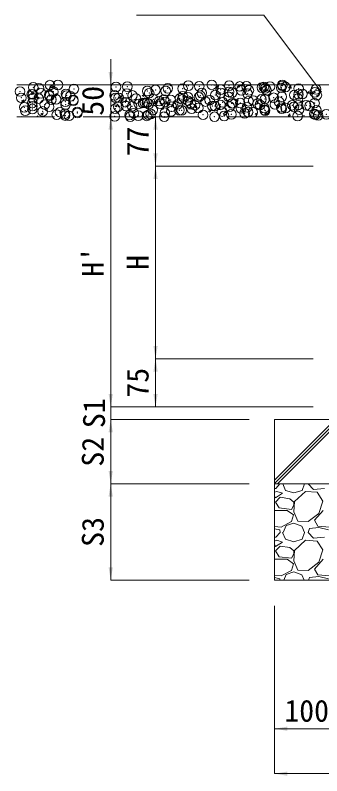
# Model space of a CAD drawing. Units: millimetres at full size. Extents: x 30799 to 61844, y 11231 to 18656.
# Drawn here: x 37833 to 38312, y 16271 to 17456 of the extents above; entities that cross this region are included whole.
import ezdxf
from ezdxf.enums import TextEntityAlignment as Align

# ---------------------------------------------------------------- set-up
doc = ezdxf.new("R2010")
doc.units = ezdxf.units.MM
doc.header["$LTSCALE"] = 30
doc.header["$PDMODE"] = 32
doc.header["$PDSIZE"] = 15
doc.linetypes.add('DASHED', pattern=[7.5, 6, -1.5])
for name, color, linetype, lineweight in [('ハッチング', 7, 'Continuous', 5), ('基礎', 3, 'Continuous', 13), ('寸法線', 7, 'Continuous', 9), ('引出線', 4, 'Continuous', 9)]:
    doc.layers.add(name, color=color, linetype=linetype, lineweight=lineweight)
doc.styles.add('ＭＳ ゴシック', font='')
doc.styles.get('ＭＳ ゴシック').set_extended_font_data('MS Gothic')

# ---------------------------------------------------------------- blocks, each defined once
blk = doc.blocks.new('filled_arrow')
at = {"color": 0, "linetype": 'Continuous', "lineweight": -2}
blk.add_solid([(7.5, 1.25), (0, 0), (7.5, -1.25)], dxfattribs=at)

msp = doc.modelspace()

# ---------------------------------------------------------------- hatches: boundary and pattern name
at = {"layer": 'ハッチング'}
h = msp.add_hatch(dxfattribs=at)
h.set_pattern_fill('USER', color=256, style=0, pattern_type=2)
h.set_pattern_definition([(45, (-25906.94, 33026.37), (-63.63961, 63.63961), []), (45, (-25901.94, 33026.37), (-63.63961, 63.63961), []), (45, (-25896.94, 33026.37), (-63.63961, 63.63961), [])])
h.paths.add_polyline_path([(38868.55, 16725.88), (38868.55, 16825.88), (38238.55, 16825.88), (38238.55, 16725.88)])
h.paths.add_polyline_path([(38450.36, 16747.01), (38656.73, 16747.01), (38656.73, 16804.76), (38450.36, 16804.76)], flags=16)

# ---------------------------------------------------------------- linework, layer by layer
for p, q in [((37887.2, 17344), (37891.71, 17343.3)), ((37887.23, 17343.92), (37891.03, 17347.88)), ((37891.7, 17343.21), (37891.16, 17347.88)), ((38074.47, 17347.69), (38077, 17345.98)), ((38074.48, 17347.71), (38074.94, 17347.88)), ((38076.99, 17345.99), (38077.63, 17347.88)), ((38143.52, 17347.31), (38144, 17347.88)), ((38143.52, 17347.31), (38146.56, 17347.04)), ((38146.34, 17347), (38146.17, 17347.88)), ((38147.48, 17343.64), (38151.04, 17345)), ((38150, 17341.92), (38151.03, 17344.99)), ((38179.96, 17344.12), (38182.41, 17347.04)), ((38179.96, 17344.12), (38182.99, 17343.85)), ((38182.77, 17343.81), (38182.19, 17347)), ((38260.01, 17342.96), (38263.97, 17347.08)), ((38264.48, 17342.25), (38263.91, 17347.07)), ((37859.07, 17334.6), (37861.52, 17337.52)), ((37859.07, 17334.6), (37862.11, 17334.33)), ((37861.89, 17334.29), (37861.3, 17337.48)), ((37885.77, 17339.44), (37888.3, 17337.74)), ((37885.78, 17339.46), (37889.34, 17340.82)), ((37888.3, 17337.74), (37889.33, 17340.81)), ((37895.51, 17331.41), (37897.96, 17334.33)), ((37898.33, 17331.1), (37897.74, 17334.29)), ((38031.79, 17331.32), (38035.35, 17332.69)), ((38034.31, 17329.6), (38035.34, 17332.67)), ((38147.48, 17343.62), (38150, 17341.92)), ((38216.39, 17340.93), (38218.84, 17343.85)), ((38216.39, 17340.93), (38219.43, 17340.66)), ((38219.21, 17340.62), (38218.62, 17343.81)), ((38220.48, 17339.55), (38223.01, 17337.85)), ((38220.49, 17339.57), (38224.05, 17340.93)), ((38223.01, 17337.85), (38224.04, 17340.92)), ((38252.83, 17337.75), (38255.28, 17340.66)), ((38252.83, 17337.74), (38255.87, 17337.48)), ((38255.65, 17337.44), (38255.06, 17340.62)), ((38259.97, 17343.04), (38264.49, 17342.33)), ((38289.27, 17334.56), (38291.72, 17337.48)), ((38289.27, 17334.55), (38292.3, 17334.29)), ((38292.08, 17334.25), (38291.5, 17337.43)), ((38293.49, 17335.48), (38296.02, 17333.78)), ((38293.5, 17335.5), (38297.05, 17336.87)), ((38296.01, 17333.78), (38297.04, 17336.85)), ((37843.09, 17323.06), (37845.62, 17321.35)), ((37843.1, 17323.07), (37846.66, 17324.44)), ((37845.61, 17321.35), (37846.64, 17324.42)), ((37895.51, 17331.41), (37898.55, 17331.14)), ((37916.11, 17319.01), (37919.66, 17320.37)), ((37918.62, 17317.29), (37919.65, 17320.35)), ((37995.63, 17327.18), (38000.14, 17326.48)), ((37995.66, 17327.1), (37999.62, 17331.23)), ((38000.13, 17326.4), (37999.57, 17331.22)), ((38004.82, 17321.85), (38007.27, 17324.77)), ((38004.82, 17321.85), (38007.86, 17321.58)), ((38007.64, 17321.54), (38007.05, 17324.72)), ((38031.79, 17331.3), (38034.31, 17329.6)), ((38041.26, 17318.66), (38043.71, 17321.58)), ((38044.08, 17318.35), (38043.49, 17321.54)), ((38049.88, 17318.7), (38053.84, 17322.82)), ((38054.35, 17317.99), (38053.79, 17322.81)), ((38104.79, 17327.24), (38107.32, 17325.53)), ((38104.8, 17327.25), (38108.36, 17328.62)), ((38107.32, 17325.53), (38108.35, 17328.6)), ((38177.8, 17323.17), (38180.33, 17321.46)), ((38177.81, 17323.18), (38181.36, 17324.55)), ((38180.32, 17321.46), (38181.35, 17324.53)), ((38250.81, 17319.12), (38254.37, 17320.48)), ((38253.33, 17317.4), (38254.36, 17320.47)), ((37916.1, 17318.99), (37918.62, 17317.28)), ((37989.1, 17314.92), (37991.63, 17313.22)), ((37989.11, 17314.94), (37992.67, 17316.3)), ((37991.63, 17313.22), (37992.66, 17316.29)), ((38041.26, 17318.66), (38044.29, 17318.39)), ((38049.84, 17318.78), (38054.36, 17318.07)), ((38062.11, 17310.85), (38064.64, 17309.15)), ((38062.12, 17310.87), (38065.67, 17312.23)), ((38064.63, 17309.15), (38065.66, 17312.22)), ((38077.69, 17315.47), (38080.73, 17315.2)), ((38077.7, 17315.47), (38080.14, 17318.39)), ((38080.51, 17315.16), (38079.92, 17318.35)), ((38104.06, 17310.37), (38108.58, 17309.67)), ((38104.1, 17310.29), (38108.05, 17314.41)), ((38108.56, 17309.58), (38108, 17314.41)), ((38114.13, 17312.29), (38116.58, 17315.2)), ((38114.13, 17312.28), (38117.17, 17312.02)), ((38116.95, 17311.98), (38116.36, 17315.16)), ((38150.57, 17309.1), (38153.02, 17312.02)), ((38150.57, 17309.09), (38153.61, 17308.83)), ((38153.39, 17308.79), (38152.8, 17311.97)), ((38187.01, 17305.91), (38189.46, 17308.83)), ((38189.82, 17305.6), (38189.24, 17308.79)), ((38250.81, 17319.1), (38253.33, 17317.39)), ((37843.06, 17297.88), (37843.71, 17298.56)), ((37843.74, 17297.88), (37843.66, 17298.55)), ((37867.38, 17297.88), (37868.57, 17299.31)), ((37868.61, 17297.88), (37868.35, 17299.26)), ((37873.41, 17302.6), (37875.94, 17300.9)), ((37873.42, 17302.62), (37876.98, 17303.99)), ((37875.94, 17300.9), (37876.97, 17303.97)), ((38135.12, 17306.8), (38138.68, 17308.17)), ((38135.12, 17306.78), (38137.64, 17305.08)), ((38137.64, 17305.08), (38138.67, 17308.15)), ((38158.27, 17301.96), (38162.79, 17301.26)), ((38158.31, 17301.88), (38162.27, 17306)), ((38162.78, 17301.17), (38162.22, 17306)), ((38187.01, 17305.91), (38190.04, 17305.64)), ((38208.12, 17302.71), (38210.65, 17301.01)), ((38208.13, 17302.73), (38211.69, 17304.1)), ((38210.64, 17301.01), (38211.67, 17304.08)), ((38223.44, 17302.72), (38225.89, 17305.64)), ((38223.44, 17302.72), (38226.48, 17302.45)), ((38226.26, 17302.41), (38225.67, 17305.6)), ((38259.88, 17299.53), (38262.33, 17302.45)), ((38259.88, 17299.53), (38262.92, 17299.27)), ((38262.7, 17299.23), (38262.11, 17302.41)), ((38281.13, 17298.65), (38282.26, 17297.88)), ((38281.14, 17298.66), (38284.69, 17300.03)), ((38283.97, 17297.88), (38284.68, 17300.01)), ((38297.61, 17297.88), (38298.77, 17299.26)), ((38298.79, 17297.88), (38298.55, 17299.22)), ((38240.39, 16718.71), (38238.55, 16718.55)), ((38246.85, 16725.88), (38240.39, 16718.71)), ((38251.25, 16725.88), (38255.63, 16715.66)), ((38255.63, 16715.66), (38268.58, 16711.85)), ((38268.58, 16711.85), (38281.54, 16715.66)), ((38281.54, 16715.66), (38285.19, 16725.88)), ((38299.06, 16717.18), (38291.09, 16725.88)), ((38316.59, 16718.71), (38299.06, 16717.18)), ((38241.91, 16714.14), (38238.55, 16712.69)), ((38238.55, 16706.93), (38239.63, 16704.23)), ((38239.63, 16704.23), (38251.06, 16711.09)), ((38247.25, 16704.99), (38239.63, 16697.37)), ((38251.06, 16711.09), (38241.91, 16714.14)), ((38262.49, 16702.71), (38247.25, 16704.99)), ((38286.87, 16714.14), (38269.34, 16698.13)), ((38305.16, 16712.61), (38286.87, 16714.14)), ((38313.54, 16698.9), (38305.16, 16712.61)), ((38239.63, 16697.37), (38245.72, 16688.23)), ((38268.58, 16697.37), (38262.49, 16702.71)), ((38264.77, 16685.94), (38268.58, 16692.8)), ((38269.34, 16698.13), (38268.58, 16682.13)), ((38268.58, 16692.8), (38268.58, 16697.37)), ((38307.44, 16679.85), (38313.54, 16698.9)), ((38238.55, 16684.42), (38257.91, 16684.42)), ((38245.72, 16688.23), (38264.77, 16685.94)), ((38257.91, 16684.42), (38267.82, 16677.56)), ((38268.58, 16682.13), (38274.68, 16667.65)), ((38300.59, 16669.18), (38314.3, 16684.42)), ((38267.82, 16677.56), (38264.77, 16666.89)), ((38290.68, 16666.89), (38307.44, 16679.85)), ((38305.92, 16660.03), (38300.59, 16669.18)), ((38248.77, 16658.51), (38238.55, 16659.33)), ((38264.77, 16666.89), (38248.77, 16658.51)), ((38251.82, 16650.13), (38256.39, 16660.8)), ((38256.39, 16660.8), (38268.58, 16664.61)), ((38268.58, 16664.61), (38280.77, 16660.03)), ((38274.68, 16667.65), (38290.68, 16666.89)), ((38280.77, 16660.03), (38285.35, 16650.13)), ((38307.44, 16657.75), (38292.97, 16656.22)), ((38324.97, 16658.51), (38305.92, 16660.03)), ((38322.68, 16653.94), (38307.44, 16657.75)), ((38246.48, 16653.94), (38238.55, 16655.92)), ((38247.25, 16650.13), (38240.39, 16642.51)), ((38247.25, 16650.13), (38246.48, 16653.94)), ((38251.06, 16650.13), (38255.63, 16639.46)), ((38281.54, 16639.46), (38285.35, 16650.13)), ((38290.68, 16650.13), (38292.97, 16656.22)), ((38299.06, 16640.98), (38290.68, 16650.13)), ((38240.39, 16642.51), (38238.55, 16642.35)), ((38241.91, 16637.94), (38238.55, 16636.49)), ((38239.63, 16628.03), (38251.06, 16634.89)), ((38251.06, 16634.89), (38241.91, 16637.94)), ((38255.63, 16639.46), (38268.58, 16635.65)), ((38268.58, 16635.65), (38281.54, 16639.46)), ((38286.87, 16637.94), (38269.34, 16621.93)), ((38305.16, 16636.41), (38286.87, 16637.94)), ((38316.59, 16642.51), (38299.06, 16640.98)), ((38313.54, 16622.7), (38305.16, 16636.41)), ((38238.55, 16630.73), (38239.63, 16628.03)), ((38247.25, 16628.79), (38239.63, 16621.17)), ((38239.63, 16621.17), (38245.72, 16612.03)), ((38262.49, 16626.51), (38247.25, 16628.79)), ((38268.58, 16621.17), (38262.49, 16626.51)), ((38269.34, 16621.93), (38268.58, 16605.93)), ((38268.58, 16616.6), (38268.58, 16621.17)), ((38307.44, 16603.65), (38313.54, 16622.7)), ((38245.72, 16612.03), (38264.77, 16609.74)), ((38264.77, 16609.74), (38268.58, 16616.6)), ((38238.55, 16608.22), (38257.91, 16608.22)), ((38257.91, 16608.22), (38267.82, 16601.36)), ((38267.82, 16601.36), (38264.77, 16590.69)), ((38268.58, 16605.93), (38274.68, 16591.45)), ((38290.68, 16590.69), (38307.44, 16603.65)), ((38300.59, 16592.98), (38314.3, 16608.22)), ((38264.77, 16590.69), (38248.77, 16582.31)), ((38256.39, 16584.6), (38268.58, 16588.41)), ((38268.58, 16588.41), (38280.77, 16583.83)), ((38274.68, 16591.45), (38290.68, 16590.69)), ((38305.92, 16583.83), (38300.59, 16592.98)), ((38248.77, 16582.31), (38238.55, 16583.13)), ((38246.48, 16577.74), (38238.55, 16579.72)), ((38246.86, 16575.88), (38246.48, 16577.74)), ((38252.66, 16575.88), (38256.39, 16584.6)), ((38280.77, 16583.83), (38284.44, 16575.88)), ((38291.41, 16575.88), (38292.97, 16580.02)), ((38307.44, 16581.55), (38292.97, 16580.02)), ((38324.97, 16582.31), (38305.92, 16583.83)), ((38322.68, 16577.74), (38307.44, 16581.55))]:
    msp.add_line(p, q, dxfattribs=at)
for p in [(37840.88, 17337.35), (37861.55, 17343.75), (37870.51, 17342.44), (37887.64, 17347.33), (37892.98, 17337.07), (37900.13, 17347.52), (37925.06, 17341.3), (37990.81, 17344.31), (38008.41, 17345), (38039.78, 17338.12), (38052.49, 17339.8), (38068.31, 17338.04), (38071.73, 17342.33), (38094.7, 17341.84), (38103.82, 17346.55), (38120.78, 17345.42), (38140.36, 17347.69), (38154.44, 17340.12), (38167.21, 17336.62), (38167.48, 17346.54), (38184.07, 17345.2), (38186.45, 17339.16), (38194.6, 17345.39), (38198.29, 17339.15), (38218.53, 17343.38), (38221.72, 17344.25), (38223.95, 17342.4), (38225.87, 17339.13), (38231.25, 17345.05), (38248.84, 17343.1), (38250.34, 17346.21), (38250.49, 17347.59), (38255.49, 17344.22), (38275.95, 17341.96), (38303.07, 17340.81), (37842.88, 17327.51), (37859.29, 17333.18), (37860.94, 17326.84), (37861.02, 17332.87), (37870, 17326.36), (37873.74, 17334.54), (37886.41, 17332.04), (37887.02, 17330.42), (37889.91, 17324.66), (37897.12, 17325.22), (37912.68, 17333.67), (37913.53, 17330.89), (37919.53, 17329.75), (37988.45, 17331.37), (37990.19, 17327.4), (37994.88, 17327.46), (38007.69, 17333.9), (38016.57, 17331.21), (38022, 17326.31), (38042.66, 17334.78), (38049.12, 17325.16), (38065.57, 17324.86), (38090.45, 17326.52), (38094.08, 17324.93), (38095.19, 17329.95), (38103.17, 17328.19), (38120.16, 17328.51), (38122.41, 17330.72), (38124.82, 17335.03), (38145.82, 17331.76), (38154.49, 17334.95), (38166.62, 17328.96), (38172.21, 17335.57), (38196.24, 17334.05), (38217.88, 17325.02), (38223.33, 17325.49), (38237.12, 17327.55), (38249.72, 17329.3), (38269.21, 17331.77), (38274.9, 17326.44), (38275.8, 17332.88), (38281.92, 17333.45), (38301.16, 17335.98), (38301.46, 17336.13), (38304.52, 17331.53), (37847.66, 17312.83), (37860.28, 17319.58), (37860.37, 17314.5), (37879.61, 17317.04), (37886.4, 17313.51), (37911.7, 17321.26), (37912.06, 17316.76), (37924.24, 17324.07), (37924.41, 17322.93), (37994.33, 17313.86), (38005.59, 17320.63), (38006.31, 17314.69), (38015.96, 17314.3), (38026.41, 17318.09), (38032.71, 17319.49), (38035.94, 17319.78), (38039.13, 17319.76), (38042.04, 17317.87), (38058.37, 17322.29), (38059.83, 17318.34), (38067.7, 17321.12), (38076.23, 17324.02), (38077.74, 17313.71), (38086.95, 17317.19), (38103.35, 17322.87), (38107.36, 17318.79), (38114.06, 17316.05), (38130.47, 17321.73), (38136.99, 17323.88), (38141.13, 17314.91), (38141.18, 17314.9), (38145.21, 17314.85), (38153.84, 17316.59), (38157.59, 17320.58), (38168.3, 17313.76), (38171.59, 17318.66), (38173.08, 17319.12), (38184.71, 17319.44), (38197.67, 17322.24), (38205.17, 17323.34), (38211.83, 17318.29), (38215.64, 17316.27), (38238.94, 17317.14), (38245.27, 17321.36), (38266.06, 17316), (38268.56, 17313.41), (38275.18, 17315.96), (38287.8, 17315.95), (38293.18, 17314.85), (38300.84, 17319.22), (37849.18, 17307.36), (37860.32, 17309.93), (37876.3, 17306.22), (37898.33, 17301.22), (37903.42, 17305.07), (37911.05, 17302.9), (37930.29, 17305.43), (37930.54, 17303.93), (37989.57, 17310.49), (38018.49, 17303.54), (38041.42, 17300.96), (38045.01, 17302.26), (38048.11, 17308.62), (38067.08, 17304.21), (38077.09, 17306.48), (38089.81, 17308.16), (38093.46, 17308.02), (38109.04, 17310.69), (38119.55, 17311.6), (38126.77, 17301.02), (38156.39, 17306.1), (38170.97, 17301.75), (38186.02, 17311.19), (38191.8, 17303.31), (38195.42, 17312.61), (38197.06, 17305.33), (38204.52, 17304.98), (38222.54, 17311.47), (38222.72, 17308.58), (38223.76, 17307.51), (38249.1, 17312.39), (38249.65, 17310.32), (38255.84, 17311.74), (38276.77, 17309.17), (38300.22, 17302.31), (38302.42, 17301.22), (38303.89, 17308.03), (38319.24, 17301.81), (37911.44, 17299.85), (37917.44, 17299.44), (37988.86, 17298.45), (38011.89, 17300.49), (38013.05, 17298.05), (38025.77, 17299.72), (38039.01, 17299.34), (38066.13, 17298.2), (38144.59, 17297.94), (38159.72, 17299.08), (38274.56, 17299.05), (38306.52, 17300.13)]:
    msp.add_point(p, dxfattribs=at)
at = {"layer": '基礎'}
for p, q in [((39035.85, 17347.88), (37835.85, 17347.88)), ((38238.55, 16825.88), (38868.55, 16825.88)), ((38238.55, 16825.88), (38238.55, 16575.88)), ((38238.55, 16725.88), (38868.55, 16725.88)), ((38238.55, 16575.88), (38868.55, 16575.88))]:
    msp.add_line(p, q, dxfattribs=at)
at = {"layer": '基礎', "linetype": 'DASHED', "lineweight": 15}
msp.add_line((38344.55, 17297.88), (37835.85, 17297.88), dxfattribs=at)
at = {"layer": '寸法線', "lineweight": 13}
for p, q in [((37982.56, 17387.88), (37982.56, 17257.88)), ((38298.55, 17347.88), (37982.56, 17347.88)), ((37982.56, 17297.88), (37982.56, 16845.88)), ((38052.56, 17297.88), (38052.56, 17220.89)), ((38298.55, 17220.89), (38052.56, 17220.89)), ((38052.56, 17220.89), (38052.56, 16920.88)), ((38298.55, 17220.89), (38052.56, 17220.89)), ((38298.55, 16920.88), (38052.56, 16920.88)), ((38052.56, 16920.88), (38052.56, 16845.88)), ((38298.55, 16920.88), (38052.56, 16920.88)), ((37982.56, 16885.88), (37982.56, 16785.88)), ((38298.55, 16845.88), (37982.56, 16845.88)), ((38298.55, 16845.88), (37997.56, 16845.88)), ((38298.55, 16845.88), (38052.56, 16845.88)), ((37982.56, 16825.88), (37982.56, 16725.88)), ((38198.55, 16825.88), (37982.56, 16825.88)), ((38198.55, 16825.88), (37997.56, 16825.88)), ((38198.55, 16725.88), (37982.56, 16725.88)), ((37982.56, 16725.88), (37982.56, 16575.88)), ((38198.55, 16725.88), (37982.56, 16725.88)), ((38198.55, 16575.88), (37982.56, 16575.88)), ((38238.55, 16535.88), (38238.55, 16344.1)), ((38238.55, 16535.88), (38238.55, 16274.1)), ((38338.55, 16344.1), (38238.55, 16344.1)), ((38238.55, 16274.1), (38868.55, 16274.1))]:
    msp.add_line(p, q, dxfattribs=at)
at = {"layer": '引出線'}
msp.add_lwpolyline([(38311.78, 17336.26), (38221.73, 17456.27), (38022.64, 17456.27)], dxfattribs=at)

# ---------------------------------------------------------------- block references
at = {"layer": '寸法線', "lineweight": 13, "xscale": 2.67, "yscale": 2.67}
for p, rotation in [((37982.56, 17347.88), 90), ((37982.56, 17297.88), 270), ((37982.56, 17297.88), 270), ((38052.56, 17297.88), 270), ((38052.56, 17220.89), 90), ((38052.56, 17220.89), 270), ((38052.56, 16920.88), 90), ((38052.56, 16920.88), 270), ((37982.56, 16845.88), 90), ((37982.56, 16845.88), 90), ((38052.56, 16845.88), 90), ((37982.56, 16825.88), 270), ((37982.56, 16825.88), 270), ((37982.56, 16725.88), 90), ((37982.56, 16725.88), 270), ((37982.56, 16575.88), 90)]:
    msp.add_blockref('filled_arrow', p, dxfattribs=dict(at, rotation=rotation))
for p in [(38238.55, 16344.1), (38238.55, 16274.1)]:
    msp.add_blockref('filled_arrow', p, dxfattribs=at)
at = {"layer": '引出線', "xscale": 0.133, "yscale": 0.133, "rotation": 126.9}
msp.add_blockref('filled_arrow', (38311.78, 17336.26), dxfattribs=at)

# ---------------------------------------------------------------- texts
at = {"layer": '寸法線', "style": 'ＭＳ ゴシック'}
for s, p in [('50', (37954.56, 17322.88)), ('77', (38024.56, 17259.38)), ("H'", (37954.56, 17071.88)), ('H', (38024.56, 17070.88)), ('75', (38024.56, 16883.38)), ('S1', (37956.56, 16835.88)), ('S2', (37954.56, 16775.88)), ('S3', (37954.56, 16650.88))]:
    msp.add_text(s, height=34.18, rotation=90, dxfattribs=at).set_placement(p, align=Align.MIDDLE_CENTER)
msp.add_text('100', height=34.18, dxfattribs=at).set_placement((38288.55, 16372.1), align=Align.MIDDLE_CENTER)

doc.saveas('drawing.dxf')
